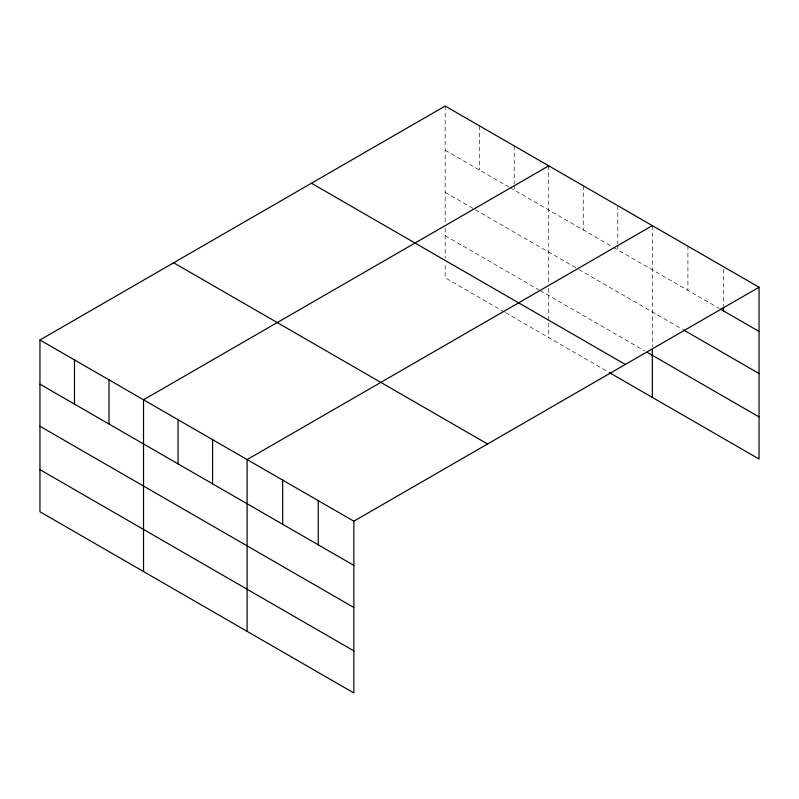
<?xml version="1.0" encoding="UTF-8"?>
<svg xmlns="http://www.w3.org/2000/svg" width="799" height="799" viewBox="0 0 799 799"><rect width="100%" height="100%" fill="white"/><g stroke="black" fill="none" stroke-linecap="round" stroke-linejoin="round"><path stroke-width="0.6" stroke-dasharray="4 3" d="M445.163 150.212L508.823 186.966M509.902 187.585L612.404 246.761M613.482 247.39L719.16 308.404M445.163 192.309L474.296 209.128M475.375 209.757L577.877 268.933M578.955 269.563L682.516 329.348M445.163 235.695L539.035 289.887M540.114 290.516L644.773 350.941M504.509 312.059L445.163 277.802L445.163 262.941M505.587 312.679L608.089 371.865M723.475 269.173L723.475 305.987M687.899 246.182L687.899 290.357M652.324 225.638L652.324 346.626M617.797 205.703L617.797 243.745M617.797 244.973L617.797 249.877M583.27 185.768L583.27 229.942M548.743 165.832L548.743 283.106M548.743 288.059L548.743 337.597M514.216 145.897L514.216 183.94M514.216 185.168L514.216 190.072M479.69 125.962L479.69 170.147M445.163 106.037L445.163 223.301M445.163 228.254L445.163 257.987"/><path stroke-width="1.2" d="M39.95 339.984L353.837 521.198L353.837 692.963L39.95 511.75L39.95 339.984L445.163 106.037L759.05 287.25L759.05 459.016L609.168 372.484M548.743 165.832L143.53 399.78L143.53 571.545M652.324 225.638L247.111 459.585L247.111 631.35M353.837 521.198L759.05 287.25M720.239 309.023L759.05 331.425M683.594 329.967L759.05 373.533M646.93 352.189L759.05 416.918M311.44 183.231L625.327 364.454M173.673 262.781L487.56 443.994M39.95 384.159L353.837 565.372M39.95 426.257L353.837 607.48M39.95 469.642L353.837 650.865M723.475 307.206L723.475 310.891M652.324 349.103L652.324 397.403M318.262 500.663L318.262 544.838M282.686 480.129L282.686 524.304M212.584 439.65L212.584 483.824M178.057 419.715L178.057 463.889M109.004 379.845L109.004 424.029M74.477 359.92L74.477 404.094"/></g></svg>
